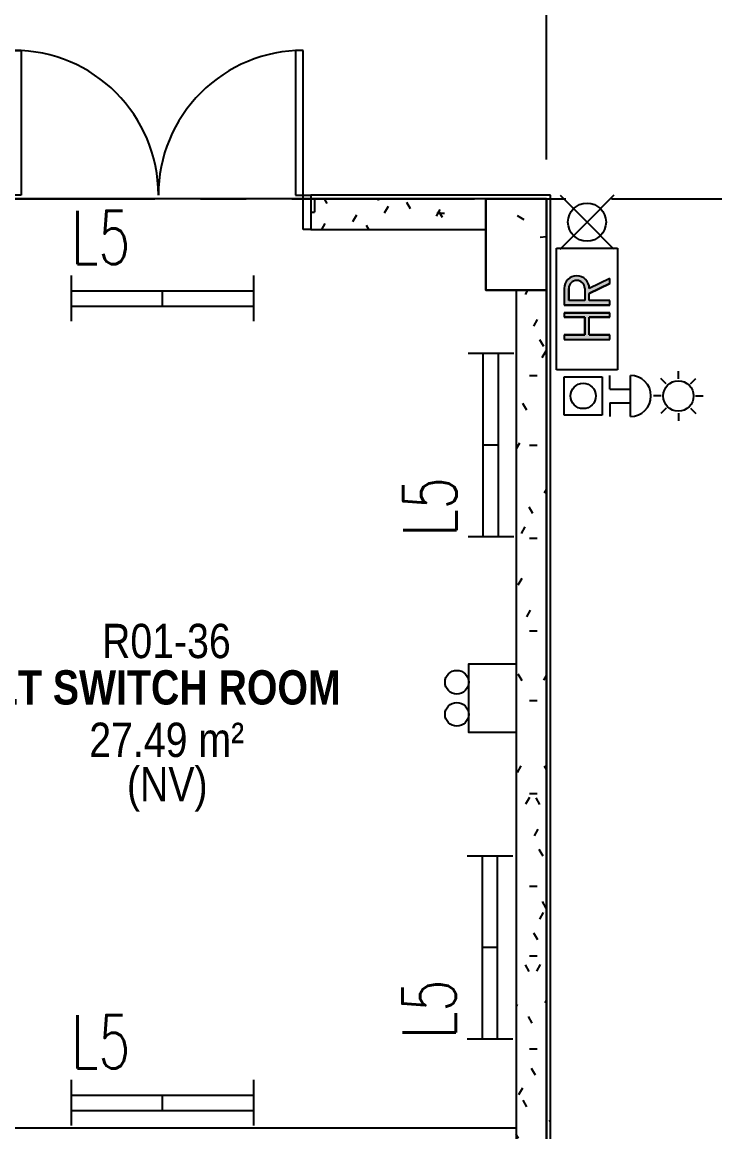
# Model space of a CAD drawing. Header units: millimetres. Extents: x -92759 to 184353, y -15225 to 86714.
# Drawn here: x -38976 to -34429, y 73216 to 80501 of the extents above; entities that cross this region are included whole.
import ezdxf

# ---------------------------------------------------------------- set-up
doc = ezdxf.new("R2010")
doc.units = ezdxf.units.MM
doc.linetypes.add('IDA - Grid Line', pattern=[2100, 1200, -300, 300, -300])
for name, color, linetype in [('0-1', 9, 'Continuous'), ('0-L5', 1, 'Continuous'), ('A-_DOOR----_E-1', 8, 'Continuous'), ('A-_FURT----_E-1', 8, 'Continuous'), ('A-_ROOMNAME_A', 8, 'Continuous'), ('A-_WALL----_E', 8, 'Continuous'), ('A-_WALL----_H', 8, 'Continuous'), ('A-_WALL----_H-1', 9, 'Continuous'), ('A-_WALLPRTN_E', 8, 'Continuous'), ('A-PATT-CONC', 8, 'Continuous'), ('E-EM LIGHT', 1, 'Continuous'), ('E-legend', 1, 'Continuous'), ('M-ACMV_FCU', 5, 'Continuous'), ('S-_COLN----_E', 8, 'Continuous')]:
    doc.layers.add(name, color=color, linetype=linetype)
for name, color, linetype, true_color in [('A-_DETA----_ED-2', 1, 'Continuous', 0xff0000), ('E-_FIREALAM_E-1', 1, 'Continuous', 0xff0000), ('M-_EQPT----_E-1', 1, 'Continuous', 0xff0000), ('S-_ANOTGRID_E-1', 9, 'IDA - Grid Line', 0x808080)]:
    doc.layers.add(name, color=color, linetype=linetype, true_color=true_color)
doc.styles.add('Arial Narrow_2', font='ARIALN.TTF', dxfattribs={"height": 225})
doc.styles.add('Arial Narrow_B_1', font='ARIALNB.TTF', dxfattribs={"height": 300})
doc.styles.add('Simplex', font='simplex_.ttf', dxfattribs={"width": 0.7, "height": 450})
pattern_1 = [(0, (-11870.95, 40538.3), (1219.2, 304.8), [50.292, -864.108, 50.292, -864.108, -4876.8]), (0, (-11870.95, 40538.3), (1219.2, 304.8), [-1828.8, 50.292, -1778.508, 50.292, -864.108, -2133.6]), (0, (-11870.95, 40538.3), (1219.2, 304.8), [-4572, 50.292, -559.308, 50.292, -1473.708]), (120, (-11413.75, 40690.7), (-873.5645, 903.458), [50.292, -864.108, 50.292, -864.108, -4876.8]), (120, (-11413.75, 40690.7), (-873.5645, 903.458), [-1828.8, 50.292, -1778.508, 50.292, -864.108, -2133.6]), (120, (-11413.75, 40690.7), (-873.5645, 903.458), [-4572, 50.292, -559.308, 50.292, -1473.708]), (240, (-11261.35, 41300.3), (-345.6355, -1208.258), [50.292, -864.108, 50.292, -864.108, -4876.8]), (240, (-11261.35, 41300.3), (-345.6355, -1208.258), [-1828.8, 50.292, -1778.508, 50.292, -864.108, -2133.6]), (240, (-11261.35, 41300.3), (-345.6355, -1208.258), [-4572, 50.292, -559.308, 50.292, -1473.708])]
pattern_2 = [(0, (-11870.95, 40538.29), (609.6, 152.4), [50.292, -406.908, 50.292, -406.908, -2438.4]), (0, (-11870.95, 40538.29), (609.6, 152.4), [-914.4, 50.292, -864.108, 50.292, -406.908, -1066.8]), (0, (-11870.95, 40538.29), (609.6, 152.4), [-2286, 50.292, -254.508, 50.292, -711.708]), (120, (-11642.35, 40614.49), (-436.7823, 451.7291), [50.292, -406.908, 50.292, -406.908, -2438.4]), (120, (-11642.35, 40614.49), (-436.7823, 451.7291), [-914.4, 50.292, -864.108, 50.292, -406.908, -1066.8]), (120, (-11642.35, 40614.49), (-436.7823, 451.7291), [-2286, 50.292, -254.508, 50.292, -711.708]), (240, (-11566.15, 40919.29), (-172.8177, -604.1291), [50.292, -406.908, 50.292, -406.908, -2438.4]), (240, (-11566.15, 40919.29), (-172.8177, -604.1291), [-914.4, 50.292, -864.108, 50.292, -406.908, -1066.8]), (240, (-11566.15, 40919.29), (-172.8177, -604.1291), [-2286, 50.292, -254.508, 50.292, -711.708])]

# ---------------------------------------------------------------- blocks, each defined once
blk = doc.blocks.new('DEENN- FMD02_2hr FR METAL Door_DL - FMD02-2000L X 2000H-10580401-BLK8_RHH_1ST STOREY PLAN')
at = {"layer": 'A-_DOOR----_E-1'}
for p, q in [((-1000, 112.5), (-950, 112.5)), ((-950, 112.5), (-950, -112.5)), ((950, 112.5), (1000, 112.5)), ((950, -112.5), (950, 112.5)), ((-950, -112.5), (-1000, -112.5)), ((-950, -112.5), (-950, -1062.5)), ((-900, -112.5), (-950, -112.5)), ((-900, -1062.5), (-900, -112.5)), ((900, -112.5), (950, -112.5)), ((900, -1062.5), (900, -112.5)), ((950, -112.5), (950, -1062.5)), ((1000, -112.5), (950, -112.5)), ((-950, -1062.5), (-900, -1062.5)), ((950, -1062.5), (900, -1062.5))]:
    blk.add_line(p, q, dxfattribs=at)
for centre, start, end in [((-950, -112.5), 270, 0), ((950, -112.5), 180, 270)]:
    blk.add_arc(centre, 950, start, end, dxfattribs=at)
blk = doc.blocks.new('IDA - Fire Alarm Bell - IDA - Fire Alarm Bell-7685590-BLK8_RHH_1ST STOREY PLAN')
at = {"layer": 'A-_DETA----_ED-2'}
for p, q in [((-45, -350), (-135, -350)), ((-45, -350), (-45, -485)), ((45, -350), (135, -350)), ((45, -350), (45, -485)), ((-135, -485), (135, -485))]:
    blk.add_line(p, q, dxfattribs=at)
blk.add_arc((0, -485), 135, 180, 360, dxfattribs=at)
blk = doc.blocks.new('IDA - Manual Call Point - IDA - Manual Call Point-7685591-BLK8_RHH_1ST STOREY PLAN')
at = {"layer": 'A-_DETA----_ED-2'}
for p, q in [((-125, -300), (-125, -50)), ((-125, -50), (125, -50)), ((125, -50), (125, -300)), ((125, -300), (-125, -300))]:
    blk.add_line(p, q, dxfattribs=at)
blk.add_circle((0, -175), 83.3, dxfattribs=at)
blk = doc.blocks.new('IDA - Strobe Light - IDA - Strobe Light-8808757-BLK8_RHH_1ST STOREY PLAN')
at = {"layer": 'A-_DETA----_ED-2'}
for p, q in [((0, 912.5), (0, 962.5)), ((-79.5, 879.5), (-114.9, 914.9)), ((79.5, 879.5), (114.9, 914.9)), ((-112.5, 800), (-162.5, 800)), ((112.5, 800), (162.5, 800)), ((-79.5, 720.5), (-114.9, 685.1)), ((0, 687.5), (0, 637.5)), ((79.5, 720.5), (114.9, 685.1))]:
    blk.add_line(p, q, dxfattribs=at)
blk.add_circle((0, 800), 100, dxfattribs=at)
blk = doc.blocks.new('IDA - Hosereel - Scaled1 - HR 2-8812610-BLK8_RHH_1ST STOREY PLAN')
at = {"layer": 'A-_DETA----_ED-2'}
blk.add_hatch(color=256, dxfattribs=at).paths.add_polyline_path([(-170, -50), (-200, -50), (-200, -350), (-170, -350), (-170, -215), (-55, -215), (-55, -350), (-25, -350), (-25, -50), (-55, -50), (-55, -185), (-170, -185)])
h = blk.add_hatch(color=256, dxfattribs=at)
h.paths.add_polyline_path([(25, -50), (25, -350), (55, -350), (55, -215), (101.7, -215), (166.7, -350), (200, -350), (135, -215), (156.4, -212.2), (176.2, -203.9), (193.3, -190.8), (206.4, -173.7), (214.7, -153.9), (217.5, -132.5), (214.7, -111.1), (206.4, -91.2), (193.3, -74.2), (176.2, -61.1), (156.4, -52.8), (135, -50)])
h.paths.add_polyline_path([(55, -80), (135, -80), (148.6, -81.8), (161.2, -87), (172.1, -95.4), (180.5, -106.2), (185.7, -118.9), (187.5, -132.5), (185.7, -146.1), (180.5, -158.7), (172.1, -169.6), (161.2, -178), (148.6, -183.2), (135, -185), (55, -185)])
for p, q in [((-400, -400), (-400, 0)), ((-400, 0), (400, 0)), ((400, 0), (400, -400)), ((-170, -50), (-200, -50)), ((-200, -50), (-200, -350)), ((-170, -50), (-200, -50)), ((-200, -50), (-200, -350)), ((-170, -50), (-170, -185)), ((-170, -185), (-170, -50)), ((-25, -50), (-55, -50)), ((-55, -185), (-55, -50)), ((-25, -50), (-55, -50)), ((-55, -50), (-55, -185)), ((-25, -50), (-25, -350)), ((-25, -350), (-25, -50)), ((25, -350), (25, -50)), ((135, -50), (25, -50)), ((135, -50), (25, -50)), ((25, -50), (25, -350)), ((55, -185), (55, -80)), ((135, -80), (55, -80)), ((55, -185), (55, -80)), ((55, -80), (135, -80)), ((-170, -185), (-55, -185)), ((-55, -185), (-170, -185)), ((-170, -215), (-55, -215)), ((-170, -215), (-170, -350)), ((-170, -350), (-170, -215)), ((-170, -215), (-55, -215)), ((-55, -350), (-55, -215)), ((-55, -215), (-55, -350)), ((135, -185), (55, -185)), ((135, -185), (55, -185)), ((55, -350), (55, -215)), ((55, -215), (101.7, -215)), ((55, -350), (55, -215)), ((55, -215), (101.7, -215)), ((166.7, -350), (101.7, -215)), ((101.7, -215), (166.7, -350)), ((200, -350), (135, -215)), ((200, -350), (135, -215)), ((-200, -350), (-170, -350)), ((-200, -350), (-170, -350)), ((-55, -350), (-25, -350)), ((-55, -350), (-25, -350)), ((25, -350), (55, -350)), ((25, -350), (55, -350)), ((166.7, -350), (200, -350)), ((166.7, -350), (200, -350)), ((400, -400), (-400, -400))]:
    blk.add_line(p, q, dxfattribs=at)
for radius in [82.5, 82.5, 52.5, 52.5]:
    blk.add_arc((135, -132.5), radius, 270, 90, dxfattribs=at)
blk = doc.blocks.new('IDA- Fire Extinguisher1 - 3kg AB-8814941-BLK8_RHH_1ST STOREY PLAN')
at = {"layer": 'A-_DETA----_ED-2'}
for p in [(-226.8, 376.8), (126.8, 376.8), (-226.8, 23.2), (126.8, 23.2)]:
    blk.add_line(p, (-50, 200), dxfattribs=at)
blk.add_circle((-50, 200), 125, dxfattribs=at)
blk = doc.blocks.new('A$Cb2bf8f38')
at = {"layer": 'A-_WALL----_H'}
h = blk.add_hatch(dxfattribs=at)
h.set_pattern_fill('FP_3', color=256, style=0, pattern_type=2)
h.set_pattern_definition(pattern_1)
h.paths.add_polyline_path([(5876, 46712.5), (5876, 46800), (7400, 46800), (7400, 46825), (5851, 46825), (5851, 46712.5)])
h.paths.add_polyline_path([(3826, 46712.5), (3851, 46712.5), (3851, 46825), (2300, 46825), (2300, 46800), (3826, 46800)])
h = blk.add_hatch(dxfattribs=at)
h.set_pattern_fill('FP_3', color=256, style=0, pattern_type=2)
h.set_pattern_definition(pattern_1)
h.paths.add_polyline_path([(7425, 40500), (7425, 46825), (7400, 46825), (7400, 40500)])
at = {"layer": 'A-_WALL----_H-1'}
h = blk.add_hatch(dxfattribs=at)
h.set_pattern_fill('FP_1', color=256, style=0, pattern_type=2)
h.set_pattern_definition(pattern_2)
h.paths.add_polyline_path([(5851, 46600), (7000, 46600), (7000, 46800), (5876, 46800), (5876, 46712.5), (5851, 46712.5)])
h.paths.add_polyline_path([(3851, 46600), (3851, 46712.5), (3826, 46712.5), (3826, 46800), (2900, 46800), (2900, 46600)])
h = blk.add_hatch(dxfattribs=at)
h.set_pattern_fill('FP_1', color=256, style=0, pattern_type=2)
h.set_pattern_definition(pattern_2)
h.paths.add_polyline_path([(7312.5, 40500), (7400, 40500), (7400, 46200), (7200, 46200), (7200, 40500)])
at = {"layer": 'S-_COLN----_E'}
h = blk.add_hatch(dxfattribs=at)
h.set_pattern_fill('FP_4', color=256, style=0, pattern_type=2)
h.set_pattern_definition([(50, (-11870.95, 40538.3), (1093.104, -95.634), [114.3, -1257.3]), (355, (-11871, 40538.3), (-211.46, 1146.34), [91.44, -1005.84]), (100.451, (-11779.9, 40530.3), (881.656, 1050.7), [97.14, -1068.54]), (46.184, (-11871, 40843.1), (1626.475, -252.26), [171.45, -1885.95]), (96.636, (-11735.4, 40822), (1424.42, 1484.57), [145.71, -1602.81]), (351.184, (-11871, 40843.1), (1424.43, 1484.55), [137.16, -1508.76]), (21, (-11718.55, 40766.9), (909.686, -613.59), [114.3, -1257.3]), (326, (-11718.6, 40766.9), (370.81, 1105.13), [91.44, -1005.84]), (71.451, (-11642.7, 40715.8), (1280.503, 491.53), [97.14, -1068.54]), (37.5, (-11870.95, 40538.3), (18.531, 507.33), [50.292, -943.356, 50.292, -970.788, -1009.65]), (37.5, (-11870.95, 40538.3), (18.531, 507.33), [-2014.728, 50.292, -959.358]), (7.5, (-11870.95, 40538.3), (400.918, 601.084), [50.292, -531.876, 50.292, -920.496, -384.81]), (7.5, (-11870.95, 40538.3), (400.918, 601.084), [-1552.956, 50.292, -334.518]), (327.5, (-12210.8, 40538.3), (813.545, -34.374), [50.292, -330.708, 50.292, -1138.428, -1577.34]), (327.5, (-12210.8, 40538.3), (813.545, -34.374), [-1569.72, 50.292, -1527.048]), (317.5, (-12363.2, 40538.3), (888.775, 152.56), [50.292, -445.008, 50.292, -739.14, -1120.14]), (317.5, (-12363.2, 40538.3), (888.775, 152.56), [-1284.73, 50.29, -1069.85])])
h.paths.add_polyline_path([(7200, 46200), (7400, 46200), (7400, 46800), (7000, 46800), (7000, 46200)])
blk.add_lwpolyline([(-2385, -9825), (-2385, -5100), (7400, -5125), (7400, 46800), (-18575, 46800), (-18575, 38037.5), (-30600, 38100), (-30625, 26375), (-28100, 26375), (-28100, -2400), (-10500, -2425), (-10500, -9800), (-2385, -9825)], close=True)
at = {"layer": 'A-_WALL----_E'}
for p, q in [((7425, 46825), (5851, 46825)), ((5851, 46825), (5851, 46600)), ((7200, 46800), (5876, 46800)), ((5876, 46800), (5876, 46712.5)), ((7000, 46600), (7000, 46800)), ((7400, 46800), (7400, 39375.2)), ((7425, 39350.2), (7425, 46825)), ((5851, 46712.5), (5876, 46712.5)), ((5851, 46600), (7000, 46600)), ((7200, 46200), (7200, 39350.2)), ((7400, 46200), (7200, 46200))]:
    blk.add_line(p, q, dxfattribs=at)
at = {"layer": 'A-_WALLPRTN_E'}
blk.add_line((7200, 40700), (2500, 40700), dxfattribs=at)
at = {"layer": 'S-_ANOTGRID_E-1'}
for p, q in [((7400, -20141.4), (7400, 53272.8)), ((-38373.1, 46800), (13584.7, 46800))]:
    blk.add_line(p, q, dxfattribs=at)
at = {"layer": 'S-_COLN----_E'}
for p, q in [((7200, 46800), (7000, 46800)), ((7000, 46800), (7000, 46600)), ((7400, 46800), (7200, 46800)), ((7400, 46200), (7400, 46800)), ((7000, 46600), (7000, 46200)), ((7000, 46200), (7200, 46200)), ((7200, 46200), (7400, 46200))]:
    blk.add_line(p, q, dxfattribs=at)
at = {"layer": 'A-_DOOR----_E-1', "rotation": 180}
blk.add_blockref('DEENN- FMD02_2hr FR METAL Door_DL - FMD02-2000L X 2000H-10580401-BLK8_RHH_1ST STOREY PLAN', (4851, 46712.5), dxfattribs=at)
at = {"layer": 'A-_FURT----_E-1', "rotation": 269.9999999999999}
blk.add_blockref('IDA- Fire Extinguisher1 - 3kg AB-8814941-BLK8_RHH_1ST STOREY PLAN', (7465, 46597.4), dxfattribs=at)
at = {"layer": 'E-_FIREALAM_E-1'}
for name, rotation in [('IDA - Manual Call Point - IDA - Manual Call Point-7685591-BLK8_RHH_1ST STOREY PLAN', 90.00000000000061), ('IDA - Fire Alarm Bell - IDA - Fire Alarm Bell-7685590-BLK8_RHH_1ST STOREY PLAN', 90.00000000000061), ('IDA - Strobe Light - IDA - Strobe Light-8808757-BLK8_RHH_1ST STOREY PLAN', 269.9999999999992)]:
    blk.add_blockref(name, (7465, 45506), dxfattribs=dict(at, rotation=rotation))
at = {"layer": 'M-_EQPT----_E-1', "rotation": 89.999999999999}
blk.add_blockref('IDA - Hosereel - Scaled1 - HR 2-8812610-BLK8_RHH_1ST STOREY PLAN', (7465, 46077.4), dxfattribs=at)
at = {"layer": 'A-_ROOMNAME_A', "char_height": 225, "attachment_point": 1}
for s, insert, width, style in [('R01-36', (4481, 44010.1), 1058.227, 'Arial Narrow_2'), ('LT SWITCH ROOM', (3771.5, 43705.3), 2777.847, 'Arial Narrow_B_1'), ('27.49 m²', (4397, 43361.2), 1262.658, 'Arial Narrow_2'), ('(NV)', (4644.5, 43070.2), 661.392, 'Arial Narrow_2')]:
    blk.add_mtext(s, dxfattribs=dict(at, insert=insert, width=width, style=style))
blk = doc.blocks.new('RCP_B8L1')
at = {"layer": 'A-PATT-CONC'}
blk.add_lwpolyline([(18870.95033, 506261.70958), (19270.95033, 506261.70958), (19270.95033, 505661.70958), (18870.95033, 505661.70958)], close=True, dxfattribs=at)
blk = doc.blocks.new('L5')
at = {"layer": 'E-legend', "lineweight": 25}
for p, q in [((-46746.8, -79941.2), (-46746.8, -80241.2)), ((-45546.8, -80241.2), (-45546.8, -79941.2)), ((-46746.8, -80041.2), (-45546.8, -80041.2)), ((-46146.8, -80141.2), (-46146.8, -80041.2)), ((-46746.8, -80141.2), (-45546.8, -80141.2))]:
    blk.add_line(p, q, dxfattribs=at)
at = {"layer": 'E-legend', "lineweight": 25, "style": 'Simplex', "width": 0.7}
blk.add_text('L5', height=350, dxfattribs=at).set_placement((-46746.7, -79866.1))
blk = doc.blocks.new('mickey mouse ltg')
at = {"layer": 'E-EM LIGHT'}
blk.add_lwpolyline([(-352.5, 0), (93.2, 0), (93.2, -309.1), (-352.5, -309.1)], close=True, dxfattribs=at)
for centre in [(-233.8, -386.1), (-24.6, -386.1)]:
    blk.add_circle(centre, 77, dxfattribs=at)
blk = doc.blocks.new('E2')
at = {"layer": 'E-legend', "lineweight": 25, "xscale": 1.009134083687406, "yscale": 1.009134083687406, "zscale": 1.009134083687406, "rotation": 179.9999999999651}
blk.add_blockref('mickey mouse ltg', (-440506.3, 381156.8), dxfattribs=at)
blk = doc.blocks.new('EL_B8_L1_R4')
at = {"color": 0, "ltscale": 0.5}
for points in [[(18192.9, 6241.7), (17792.9, 6241.7)], [(18192.9, 6241.7), (18192.9, 5941.7)]]:
    blk.add_lwpolyline(points, dxfattribs=at)
at = {"color": 0, "linetype": 'ByBlock', "lineweight": 0, "rotation": 90}
blk.add_blockref('E2', (399149.7, 443338.8), dxfattribs=at)
at = {"layer": '0-L5'}
for p in [(61817.8, 85679.4), (61817.8, 80398.6)]:
    blk.add_blockref('L5', p, dxfattribs=at)
at = {"layer": '0-L5', "rotation": 90}
for p in [(-62264.4, 50772.3), (-62270.4, 47474.2)]:
    blk.add_blockref('L5', p, dxfattribs=at)
blk = doc.blocks.new('ACMV_B8L1_R9')
at = {"layer": 'M-ACMV_FCU', "color": 5}
blk.add_lwpolyline([(254270, -31213.4), (254270, -30613.4), (253870, -30613.4)], dxfattribs=at)

msp = doc.modelspace()

# ---------------------------------------------------------------- block references
at = {"layer": '0-1'}
msp.add_blockref('A$Cb2bf8f38', (-42933, 32541.2), dxfattribs=at)

# ---------------------------------------------------------------- next in the draw order: block references
at = {"color": 0}
msp.add_blockref('EL_B8_L1_R4', (-53725.9, 73099.6), dxfattribs=at)
at = {"layer": 'A-PATT-CONC', "color": 152, "true_color": 0x2776bb}
msp.add_blockref('RCP_B8L1', (-54804, -426920.5), dxfattribs=at)

# ---------------------------------------------------------------- next in the draw order: block references
at = {"layer": 'M-ACMV_FCU', "color": 5}
msp.add_blockref('ACMV_B8L1_R9', (-289803, 109954.6), dxfattribs=at)

doc.saveas('drawing.dxf')
